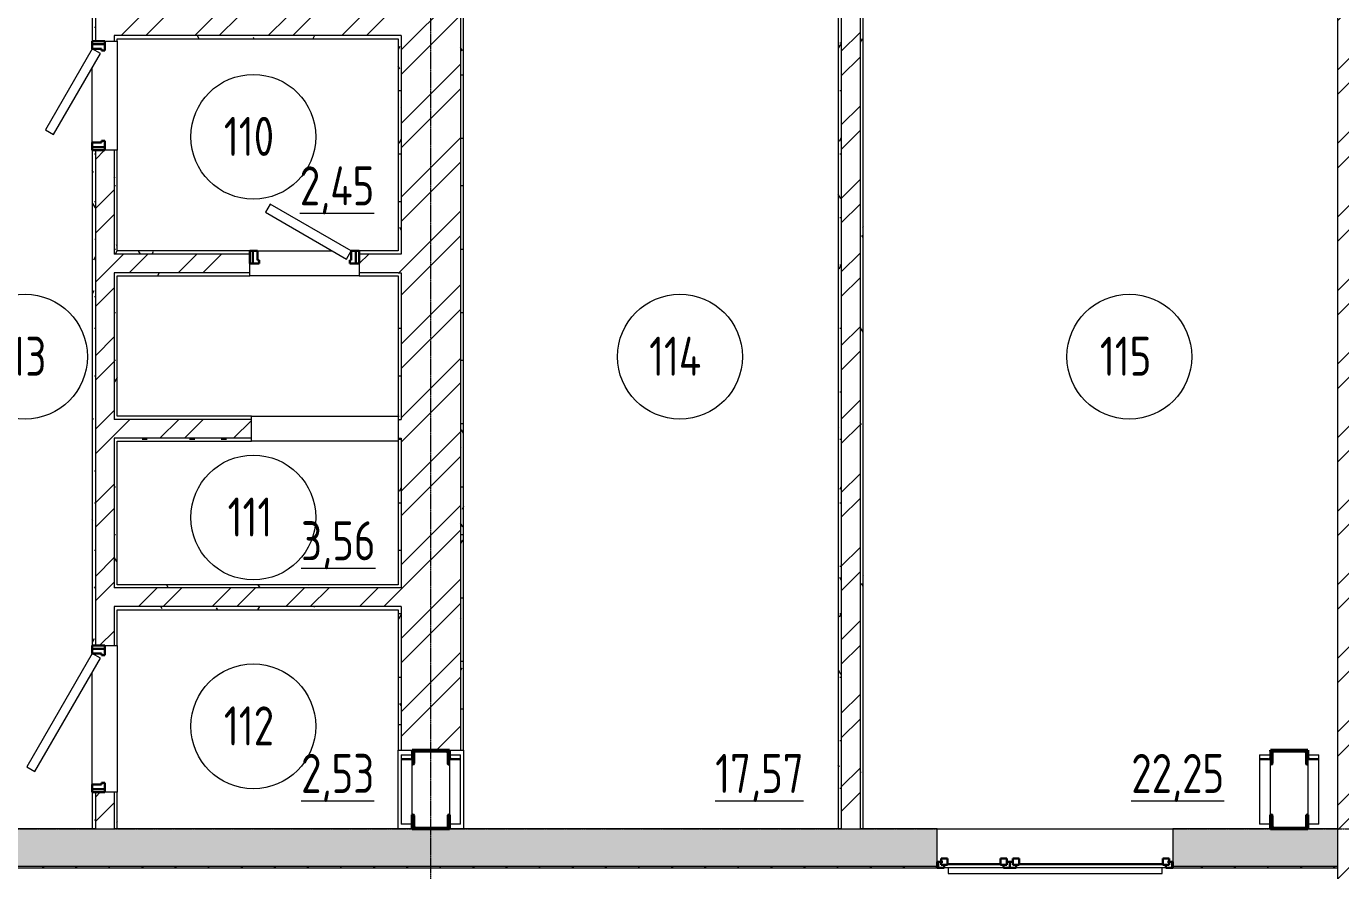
# Model space of a CAD drawing. Header units: millimetres. Extents: x 3292171 to 3365605, y -644412 to -600630.
# Drawn here: x 3348692 to 3357115, y -626941 to -621528 of the extents above; entities that cross this region are included whole.
import ezdxf

# ---------------------------------------------------------------- set-up
doc = ezdxf.new("R2010")
doc.units = ezdxf.units.MM
doc.header["$LTSCALE"] = 0.5
doc.linetypes.add('ADSK_Линия сетки', pattern=[25, 20, -2.5, 0, -2.5])
doc.layers.add('A-DOOR', color=7, linetype='Continuous', lineweight=18, true_color=0x7f7f7f)
for name, color, linetype, lineweight in [('Каркас несущий', 7, 'Continuous', 18), ('Каркас_Импост', 7, 'Continuous', 30), ('Марки помещений', 7, 'Continuous', 20), ('Монтажный зазор', 7, 'Continuous', 30), ('Несущие колонны', 7, 'Continuous', 18), ('Отлив', 7, 'Continuous', 18), ('Панель', 7, 'Continuous', 18)]:
    doc.layers.add(name, color=color, linetype=linetype, lineweight=lineweight)
doc.styles.add('GOST Common_1', font='GOST_Common.ttf', dxfattribs={"width": 0.9, "height": 250})
doc.styles.add('GOST Common_2', font='GOST_Common.ttf', dxfattribs={"width": 0.8, "height": 350})
doc.dimstyles.new('ADSK_Основной_2_5_мм_1', dxfattribs={"dimscale": 304.8, "dimtxt": 251.428749, "dimasz": 0.463911, "dimexe": 0.492126, "dimexo": 0.492126, "dimgap": 0.098425, "dimtad": 1, "dimdec": 3, "dimrnd": 0.001, "dimdsep": 46, "dimtxsty": 'GOST Common_1', "dimblk1": 'OBLIQUE', "dimblk2": 'OBLIQUE', "dimsah": 1, "dimcen": 0.09, "dimdle": 0.492126, "dimazin": 2, "dimtfac": 1, "dimtdec": 4, "dimtix": 1, "dimtmove": 1, "dimatfit": 3, "dimfxl": 1, "dimtvp": 1, "dimtolj": 1, "dimtzin": 0, "dimlwd": 20, "dimlwe": 20, "dimarcsym": 2})
pattern_1 = [(0, (3327284.68, -617673.39), (406.4, 101.6), [33.528, -271.272, 33.528, -271.272, -1625.6]), (0, (3327284.68, -617673.39), (406.4, 101.6), [-609.6, 33.528, -576.072, 33.528, -271.272, -711.2]), (0, (3327284.68, -617673.39), (406.4, 101.6), [-1524, 33.528, -169.672, 33.528, -474.472]), (120, (3327437.08, -617622.59), (-291.18818, 301.15272), [33.528, -271.272, 33.528, -271.272, -1625.6]), (120, (3327437.08, -617622.59), (-291.18818, 301.15272), [-609.6, 33.528, -576.072, 33.528, -271.272, -711.2]), (120, (3327437.08, -617622.59), (-291.18818, 301.15272), [-1524, 33.528, -169.672, 33.528, -474.472]), (240, (3327487.88, -617419.39), (-115.21182, -402.75272), [33.528, -271.272, 33.528, -271.272, -1625.6]), (240, (3327487.88, -617419.39), (-115.21182, -402.75272), [-609.6, 33.528, -576.072, 33.528, -271.272, -711.2]), (240, (3327487.88, -617419.39), (-115.21182, -402.75272), [-1524, 33.528, -169.672, 33.528, -474.472])]
pattern_2 = [(45, (3327284.68, -617673.4), (-235.7317, 235.7317), []), (45, (3327441.83, -617673.4), (-235.7317, 235.7317), [])]

# ---------------------------------------------------------------- blocks, each defined once
blk = doc.blocks.new('ADSK_КолоннаНесущая_Швеллер_ПолкаПараллельная_ГОСТ 8240-97 - 24П-V31-004_АР_РД_План_0_000')
at = {"layer": 'Несущие колонны', "lineweight": 9}
h = blk.add_hatch(dxfattribs=at)
h.set_pattern_fill('FP_39', color=256, style=0, pattern_type=2)
h.set_pattern_definition([(315, (8972.8, 24000), (106.066, 106.066), [])])
h.paths.add_polyline_path([(-27.2, -120), (62.8, -120), (62.8, -116), (61, -111.8), (56.8, -110), (-11.1, -110), (-18.5, -106.9), (-21.6, -99.5), (-21.6, 99.5), (-18.5, 106.9), (-11.1, 110), (56.8, 110), (61, 111.8), (62.8, 116), (62.8, 120), (-27.2, 120)], flags=0)
at = {"layer": 'Несущие колонны', "lineweight": 40}
for p, q in [((62.8, 120), (-27.2, 120)), ((-27.2, 120), (-27.2, -120)), ((-21.6, -99.5), (-21.6, 99.5)), ((-11.1, 110), (56.8, 110)), ((62.8, 116), (62.8, 120)), ((-27.2, -120), (62.8, -120)), ((56.8, -110), (-11.1, -110)), ((62.8, -120), (62.8, -116))]:
    blk.add_line(p, q, dxfattribs=at)
for centre, radius, start, end in [((-11.1, 99.5), 10.5, 90, 180), ((56.8, 116), 6, 270, 360), ((-11.1, -99.5), 10.5, 180, 270), ((56.8, -116), 6, 360, 90)]:
    blk.add_arc(centre, radius, start, end, dxfattribs=at)
blk = doc.blocks.new('ADSK_КолоннаНесущая_Швеллер_ПолкаПараллельная_ГОСТ 8240-97 - 24П-V32-004_АР_РД_План_0_000')
at = {"layer": 'Несущие колонны', "lineweight": 9}
h = blk.add_hatch(dxfattribs=at)
h.set_pattern_fill('FP_40', color=256, style=0, pattern_type=2)
h.set_pattern_definition([(135, (-8522.2, -24000), (-106.066, -106.066), [])])
h.paths.add_polyline_path([(62.8, 116), (62.8, 120), (-27.2, 120), (-27.2, -120), (62.8, -120), (62.8, -116), (61, -111.8), (56.8, -110), (-11.1, -110), (-18.5, -106.9), (-21.6, -99.5), (-20.7, 101.7), (-18.5, 106.9), (-11.1, 110), (56.8, 110), (61, 111.8)], flags=0)
at = {"layer": 'Несущие колонны', "lineweight": 40}
for p, q in [((-27.2, -120), (-27.2, 120)), ((-27.2, 120), (-20.7, 120)), ((-21.6, 99.5), (-21.6, -99.5)), ((56.8, 110), (-11.1, 110)), ((62.8, 120), (62.8, 116)), ((-20.7, -120), (-27.2, -120)), ((-11.1, -110), (56.8, -110)), ((62.8, -116), (62.8, -120))]:
    blk.add_line(p, q, dxfattribs=at)
for centre, radius, start, end in [((-11.1, 99.5), 10.5, 90, 180), ((56.8, 116), 6, 270, 0), ((-11.1, -99.5), 10.5, 180, 270), ((56.8, -116), 6, 0, 90)]:
    blk.add_arc(centre, radius, start, end, dxfattribs=at)
blk = doc.blocks.new('ADSK_ЭлементКолонны_Уголок_ГОСТ 8509-93 - L 70x5-641669-004_АР_РД_План_0_000')
at = {"layer": 'Каркас несущий'}
for p, q in [((-17875, -8525.4), (-17810, -8525.4)), ((-17810, -8554.3), (-17810, -8525.4)), ((-17880, -8994.1), (-17877.7, -8994.1)), ((-17875, -8992), (-17875, -8969.3))]:
    blk.add_line(p, q, dxfattribs=at)
blk.add_ellipse((-17877.7, -8992), major_axis=(2.7, 0), ratio=0.766044, start_param=4.712389, end_param=6.283185, dxfattribs=at)
blk = doc.blocks.new('ADSK_ЭлементКолонны_Уголок_ГОСТ 8509-93 - L 70x5-642841-004_АР_РД_План_0_000')
at = {"layer": 'Каркас несущий'}
for p, q in [((-17877.7, -8501.5), (-17880, -8501.5)), ((-17880, -8501.5), (-17880, -8554.3)), ((-17875, -8544.5), (-17875, -8503.5)), ((-17880, -8554.3), (-17810, -8554.3)), ((-17880, -8554.3), (-17880, -8910)), ((-17812.7, -8550.6), (-17867, -8550.6)), ((-17810, -8554.3), (-17810, -8552.6)), ((-17810, -8969.3), (-17810, -8554.3)), ((-17810, -8969.3), (-17880, -8969.3))]:
    blk.add_line(p, q, dxfattribs=at)
for centre, major_axis, start_param, end_param in [((-17877.7, -8503.5), (2.7, 0), 0, 1.570796), ((-17867, -8544.5), (8, 0), 3.141593, 4.712389), ((-17812.7, -8552.6), (2.7, 0), 0, 1.570796)]:
    blk.add_ellipse(centre, major_axis=major_axis, ratio=0.75471, start_param=start_param, end_param=end_param, dxfattribs=at)
blk = doc.blocks.new('ADSK_ЭлементКолонны_Уголок_ГОСТ 8509-93 - L 70x5-642911-004_АР_РД_План_0_000')
at = {"layer": 'Каркас несущий'}
for p, q in [((-18190, -8525.4), (-18125, -8525.4)), ((-18190, -8525.4), (-18190, -8554.3)), ((-18125, -8969.3), (-18125, -8992)), ((-18122.3, -8994.1), (-18120, -8994.1))]:
    blk.add_line(p, q, dxfattribs=at)
blk.add_ellipse((-18122.3, -8992), major_axis=(2.7, 0), ratio=0.766044, start_param=3.141593, end_param=4.712389, dxfattribs=at)
blk = doc.blocks.new('ADSK_ЭлементКолонны_Уголок_ГОСТ 8509-93 - L 70x5-642913-004_АР_РД_План_0_000')
at = {"layer": 'Каркас несущий'}
for p, q in [((-18125, -8503.5), (-18125, -8544.5)), ((-18120, -8501.5), (-18122.3, -8501.5)), ((-18120, -8554.3), (-18120, -8501.5)), ((-18190, -8552.6), (-18190, -8554.3)), ((-18190, -8554.3), (-18120, -8554.3)), ((-18190, -8554.3), (-18190, -8969.3)), ((-18133, -8550.6), (-18187.3, -8550.6)), ((-18120, -8910), (-18120, -8554.3)), ((-18120, -8969.3), (-18190, -8969.3))]:
    blk.add_line(p, q, dxfattribs=at)
for centre, major_axis, start_param, end_param in [((-18122.3, -8503.5), (2.7, 0), 1.570796, 3.141593), ((-18187.3, -8552.6), (2.7, 0), 1.570796, 3.141593), ((-18133, -8544.5), (8, 0), 4.712389, 6.283185)]:
    blk.add_ellipse(centre, major_axis=major_axis, ratio=0.75471, start_param=start_param, end_param=end_param, dxfattribs=at)
blk = doc.blocks.new('ADSK_КолоннаНесущая_Швеллер_ПолкаПараллельная_ГОСТ 8240-97 - 24П-V35-004_АР_РД_План_0_000')
at = {"layer": 'Несущие колонны', "lineweight": 9}
h = blk.add_hatch(dxfattribs=at)
h.set_pattern_fill('FP_43', color=256, style=0, pattern_type=2)
h.set_pattern_definition([(315, (8972.8, 29500), (106.066, 106.066), [])])
h.paths.add_polyline_path([(-27.2, -116.2), (-27.2, -120), (62.8, -120), (62.8, -116), (61, -111.8), (56.8, -110), (-11.1, -110), (-18.5, -106.9), (-21.6, -99.5), (-21.6, 99.5), (-18.5, 106.9), (-11.1, 110), (56.8, 110), (61, 111.8), (62.8, 116), (62.8, 120), (-27.2, 120)], flags=0)
at = {"layer": 'Несущие колонны', "lineweight": 40}
for p, q in [((62.8, 120), (-27.2, 120)), ((-27.2, 120), (-27.2, -120)), ((-21.6, -99.5), (-21.6, 99.5)), ((-11.1, 110), (56.8, 110)), ((62.8, 116), (62.8, 120)), ((-27.2, -120), (62.8, -120)), ((56.8, -110), (-11.1, -110)), ((62.8, -120), (62.8, -116))]:
    blk.add_line(p, q, dxfattribs=at)
for centre, radius, start, end in [((-11.1, 99.5), 10.5, 90, 180), ((56.8, 116), 6, 270, 360), ((-11.1, -99.5), 10.5, 180, 270), ((56.8, -116), 6, 360, 90)]:
    blk.add_arc(centre, radius, start, end, dxfattribs=at)
blk = doc.blocks.new('ADSK_КолоннаНесущая_Швеллер_ПолкаПараллельная_ГОСТ 8240-97 - 24П-V36-004_АР_РД_План_0_000')
at = {"layer": 'Несущие колонны', "lineweight": 9}
h = blk.add_hatch(dxfattribs=at)
h.set_pattern_fill('FP_44', color=256, style=0, pattern_type=2)
h.set_pattern_definition([(135, (-8522.2, -29500), (-106.066, -106.066), [])])
h.paths.add_polyline_path([(62.8, 120), (-27.2, 120), (-27.2, -120), (62.8, -120), (62.8, -116), (61, -111.8), (56.8, -110), (-11.1, -110), (-18.5, -106.9), (-21.6, -99.5), (-21.6, 99.5), (-18.5, 106.9), (-11.1, 110), (56.8, 110), (61, 111.8), (62.8, 116.2)], flags=0)
at = {"layer": 'Несущие колонны', "lineweight": 40}
for p, q in [((-27.2, -120), (-27.2, 120)), ((-27.2, 120), (-20.7, 120)), ((-21.6, 99.5), (-21.6, -99.5)), ((56.8, 110), (-11.1, 110)), ((62.8, 120), (62.8, 116)), ((-20.7, -120), (-27.2, -120)), ((-11.1, -110), (56.8, -110)), ((62.8, -116), (62.8, -120))]:
    blk.add_line(p, q, dxfattribs=at)
for centre, radius, start, end in [((-11.1, 99.5), 10.5, 90, 180), ((56.8, 116), 6, 270, 0), ((-11.1, -99.5), 10.5, 180, 270), ((56.8, -116), 6, 0, 90)]:
    blk.add_arc(centre, radius, start, end, dxfattribs=at)
blk = doc.blocks.new('AC_Дверь_Однопольная_ПВХ - 700x2125_h_ В Л-968490-004_АР_РД_План_0_000')
at = {"layer": 'Каркас_Импост'}
for p, q in [((-300, 80), (-330, 80)), ((-330, 80), (-330, 0)), ((-330, 0), (-290, 0)), ((-300, 20), (-300, 80)), ((-290, 20), (-300, 20)), ((-290, 0), (-290, 20)), ((300, 20), (290, 20)), ((290, 20), (290, 0)), ((290, 0), (330, 0)), ((330, 80), (300, 80)), ((300, 80), (300, 20)), ((330, 0), (330, 80))]:
    blk.add_line(p, q, dxfattribs=at)
at = {"layer": 'Монтажный зазор'}
for p, q in [((-330, 80), (-350, 80)), ((-350, 80), (-350, 0)), ((-350, 0), (-330, 0)), ((-330, 0), (-330, 80)), ((350, 80), (330, 80)), ((330, 80), (330, 0)), ((330, 0), (350, 0)), ((350, 0), (350, 80))]:
    blk.add_line(p, q, dxfattribs=at)
at = {"layer": 'Панель'}
for p, q in [((-219.6, 380), (-249.6, 328)), ((300, 80), (-219.6, 380)), ((-249.6, 328), (270, 28)), ((270, 28), (300, 80))]:
    blk.add_line(p, q, dxfattribs=at)
blk = doc.blocks.new('AC_Дверь_Однопольная_ПВХ - 940x2070_h_ В Л-969343-004_АР_РД_План_0_000')
at = {"layer": 'Каркас_Импост'}
for p, q in [((-420, 80), (-450, 80)), ((-450, 80), (-450, 0)), ((-450, 0), (-410, 0)), ((-420, 20), (-420, 80)), ((-410, 20), (-420, 20)), ((-410, 0), (-410, 20)), ((420, 20), (410, 20)), ((410, 20), (410, 0)), ((410, 0), (450, 0)), ((450, 80), (420, 80)), ((420, 80), (420, 20)), ((450, 0), (450, 80))]:
    blk.add_line(p, q, dxfattribs=at)
at = {"layer": 'Монтажный зазор'}
for p, q in [((-450, 80), (-470, 80)), ((-470, 80), (-470, 0)), ((-470, 0), (-450, 0)), ((-450, 0), (-450, 80)), ((470, 80), (450, 80)), ((450, 80), (450, 0)), ((450, 0), (470, 0)), ((470, 0), (470, 80))]:
    blk.add_line(p, q, dxfattribs=at)
at = {"layer": 'Панель'}
for p, q in [((-307.5, 500), (-337.5, 448)), ((-337.5, 448), (390, 28)), ((420, 80), (-307.5, 500)), ((390, 28), (420, 80))]:
    blk.add_line(p, q, dxfattribs=at)
blk = doc.blocks.new('AC_Дверь_Однопольная_ПВХ - 700x2095_h_ В Л-969360-004_АР_РД_План_0_000')
at = {"layer": 'Каркас_Импост'}
for p, q in [((-300, 80), (-330, 80)), ((-330, 80), (-330, 0)), ((-330, 0), (-290, 0)), ((-300, 20), (-300, 80)), ((-290, 20), (-300, 20)), ((-290, 0), (-290, 20)), ((300, 20), (290, 20)), ((290, 20), (290, 0)), ((290, 0), (330, 0)), ((330, 80), (300, 80)), ((300, 80), (300, 20)), ((330, 0), (330, 80))]:
    blk.add_line(p, q, dxfattribs=at)
at = {"layer": 'Монтажный зазор'}
for p, q in [((-330, 80), (-350, 80)), ((-350, 80), (-350, 0)), ((-350, 0), (-330, 0)), ((-330, 0), (-330, 80)), ((350, 80), (330, 80)), ((330, 80), (330, 0)), ((330, 0), (350, 0)), ((350, 0), (350, 80))]:
    blk.add_line(p, q, dxfattribs=at)
at = {"layer": 'Панель'}
for p, q in [((-219.6, 380), (-249.6, 328)), ((300, 80), (-219.6, 380)), ((-249.6, 328), (270, 28)), ((270, 28), (300, 80))]:
    blk.add_line(p, q, dxfattribs=at)
blk = doc.blocks.new('AC_Окно_2Створки - 1500x1040_h_-979545-004_АР_РД_План_0_000')
at = {"layer": 'Каркас_Импост'}
for p, q in [((-793.1, 575), (-793.1, 535)), ((-793.1, 575), (-773.1, 575)), ((-793.1, 535), (-758.1, 535)), ((-788.1, 575), (-748.1, 575)), ((-788.1, 535), (-788.1, 575)), ((-768.1, 535), (-788.1, 535)), ((-768.1, 515), (-768.1, 555)), ((-768.1, 555), (-728.1, 555)), ((-728.1, 515), (-768.1, 515)), ((-748.1, 575), (-748.1, 555)), ((-728.1, 555), (-728.1, 515)), ((-728.1, 550), (191.9, 550)), ((191.9, 555), (191.9, 515)), ((231.9, 555), (191.9, 555)), ((191.9, 515), (231.9, 515)), ((211.9, 575), (211.9, 555)), ((251.9, 575), (211.9, 575)), ((231.9, 515), (231.9, 555)), ((251.9, 535), (231.9, 535)), ((251.9, 575), (291.9, 575)), ((251.9, 535), (251.9, 575)), ((251.9, 535), (251.9, 575)), ((271.9, 535), (251.9, 535)), ((271.9, 515), (271.9, 555)), ((271.9, 555), (311.9, 555)), ((311.9, 515), (271.9, 515)), ((291.9, 575), (291.9, 555)), ((311.9, 555), (311.9, 515)), ((311.9, 550), (651.9, 550)), ((651.9, 555), (651.9, 515)), ((691.9, 555), (651.9, 555)), ((651.9, 515), (691.9, 515)), ((671.9, 575), (671.9, 555)), ((711.9, 575), (671.9, 575)), ((716.9, 535), (681.9, 535)), ((691.9, 515), (691.9, 555)), ((711.9, 535), (691.9, 535)), ((716.9, 575), (696.9, 575)), ((711.9, 535), (711.9, 575)), ((716.9, 575), (716.9, 535))]:
    blk.add_line(p, q, dxfattribs=at)
at = {"layer": 'Отлив'}
for p, q in [((646.9, 610), (-723.1, 610)), ((-723.1, 610), (-723.1, 575)), ((646.9, 575), (646.9, 610)), ((-723.1, 575), (646.9, 575))]:
    blk.add_line(p, q, dxfattribs=at)
blk = doc.blocks.new('_Oblique')
at = {"color": 0, "linetype": 'ByBlock', "lineweight": -2}
blk.add_line((-0.5, -0.5), (0.5, 0.5), dxfattribs=at)
blk = doc.blocks.new('*D2466')
at = {"layer": 'A-DOOR', "color": 0, "lineweight": 20, "transparency": 16777216}
for p, q in [((3347589.7, -627066.4), (3347589.7, -628330)), ((3354529.7, -627108.4), (3354529.7, -628330)), ((3347439.7, -628180), (3354679.7, -628180))]:
    blk.add_line(p, q, dxfattribs=at)
at = {"layer": 'Defpoints', "color": 0, "lineweight": 15, "transparency": 16777216}
for p in [(3347589.7, -626916.4), (3354529.7, -626958.4), (3354529.7, -628180)]:
    blk.add_point(p, dxfattribs=at)
at = {"layer": 'A-DOOR', "color": 0, "lineweight": 20, "transparency": 16777216, "xscale": 141.4, "yscale": 141.4, "zscale": 141.4, "rotation": 180}
blk.add_blockref('_Oblique', (3347589.7, -628180), dxfattribs=at)
at = {"layer": 'A-DOOR', "color": 0, "lineweight": 20, "transparency": 16777216, "xscale": 141.4, "yscale": 141.4, "zscale": 141.4}
blk.add_blockref('_Oblique', (3354529.7, -628180), dxfattribs=at)
at = {"layer": 'A-DOOR', "color": 0, "lineweight": 20, "transparency": 16777216, "insert": (3350314.7, -627626.7), "char_height": 250, "width": 782.412, "attachment_point": 1, "line_spacing_factor": 1.022761, "style": 'GOST Common_1'}
blk.add_mtext('\\A1;6940', dxfattribs=at)
blk = doc.blocks.new('ADSK_Марка_Помещение_ОдноЗначение - Номер_R4_-247393-004_АР_РД_План_0_000')
at = {"layer": 'Марки помещений'}
blk.add_circle((0, 0), 4, dxfattribs=at)

msp = doc.modelspace()

# ---------------------------------------------------------------- hatches: boundary and pattern name
at = {"layer": 'A-DOOR', "lineweight": 9, "true_color": 0x636466}
h = msp.add_hatch(dxfattribs=at)
h.set_pattern_fill('FP_54', color=251, style=0, pattern_type=2)
h.set_pattern_definition(pattern_2)
h.paths.add_polyline_path([(3357094.6806, -626673.3913), (3357474.6806, -626673.3913), (3357474.6806, -618948.3913), (3357094.6806, -618948.3913), (3357094.6806, -626384.8135)], flags=0)
h.paths.add_polyline_path([(3357474.6806, -617913.3913), (3357474.6806, -608543.3913), (3357094.6806, -608543.3913), (3357094.6806, -617913.3913), (3357174.6806, -617913.3913)], flags=0)
h = msp.add_hatch(dxfattribs=at)
h.set_pattern_fill('FP_53', color=251, style=0, pattern_type=2)
h.set_pattern_definition(pattern_1)
h.paths.add_polyline_path([(3349134.6806, -626673.3913), (3349134.6806, -626438.3913), (3349114.6806, -626438.3913), (3349114.6806, -626673.3913)], flags=0)
h.paths.add_polyline_path([(3349134.6806, -625498.3913), (3349134.6806, -622323.3913), (3349114.6806, -622323.3913), (3349114.6806, -625498.3913)], flags=0)
h.paths.add_polyline_path([(3349134.6806, -621623.3913), (3349134.6806, -619193.3913), (3349114.6806, -619193.3913), (3349114.6806, -621623.3913)], flags=0)
h = msp.add_hatch(dxfattribs=at)
h.set_pattern_fill('FP_54', color=251, style=0, pattern_type=2)
h.set_pattern_definition(pattern_2)
h.paths.add_polyline_path([(3349194.6806, -626673.3913), (3349254.6806, -626673.3913), (3349254.6806, -626438.3913), (3349134.6806, -626438.3913), (3349134.6806, -626673.3913)], flags=0)
h.paths.add_polyline_path([(3349134.6806, -625498.3913), (3349254.6806, -625498.3913), (3349254.6806, -622323.3913), (3349134.6806, -622323.3913), (3349134.6806, -625120.0829)], flags=0)
h.paths.add_polyline_path([(3349194.6806, -621623.3913), (3349254.6806, -621623.3913), (3349254.6806, -619213.3913), (3349134.6806, -619213.3913), (3349134.6806, -621623.3913)], flags=0)
h = msp.add_hatch(dxfattribs=at)
h.set_pattern_fill('FP_53', color=251, style=0, pattern_type=2)
h.set_pattern_definition(pattern_1)
h.paths.add_polyline_path([(3349274.6806, -626673.3913), (3349274.6806, -626438.3913), (3349254.6806, -626438.3913), (3349254.6806, -626673.3913)], flags=0)
h.paths.add_polyline_path([(3349274.6806, -625498.3913), (3349274.6806, -625248.3913), (3349254.6806, -625248.3913), (3349254.6806, -625498.3913)], flags=0)
h.paths.add_polyline_path([(3349254.6806, -625128.3913), (3349274.6806, -625128.3913), (3349274.6806, -624168.3913), (3349254.6806, -624168.3913), (3349254.6806, -625120.0829)], flags=0)
h.paths.add_polyline_path([(3349274.6806, -624048.3913), (3349274.6806, -623108.3913), (3349254.6806, -623108.3913), (3349254.6806, -624048.3913)], flags=0)
h.paths.add_polyline_path([(3349274.6806, -622988.3913), (3349274.6806, -622323.3913), (3349254.6806, -622323.3913), (3349254.6806, -622988.3913)], flags=0)
h.paths.add_polyline_path([(3349274.6806, -621623.3913), (3349274.6806, -621588.3913), (3349254.6806, -621588.3913), (3349254.6806, -621623.3913)], flags=0)
h.paths.add_polyline_path([(3349254.6806, -621468.3913), (3349274.6806, -621468.3913), (3349274.6806, -619333.3913), (3349254.6806, -619333.3913), (3349254.6806, -621325.8911)], flags=0)
h = msp.add_hatch(dxfattribs=at)
h.set_pattern_fill('FP_53', color=251, style=0, pattern_type=2)
h.set_pattern_definition(pattern_1)
h.paths.add_polyline_path([(3351094.6806, -626168.3913), (3351094.6806, -625248.3913), (3351074.6806, -625248.3913), (3351074.6806, -626168.3913)], flags=0)
h.paths.add_polyline_path([(3351094.6806, -625128.3913), (3351094.6806, -624168.3913), (3351074.6806, -624168.3913), (3351074.6806, -625128.3913)], flags=0)
h.paths.add_polyline_path([(3351074.6806, -624048.3913), (3351094.6806, -624048.3913), (3351094.6806, -623108.3913), (3351074.6806, -623108.3913), (3351074.6806, -623855.3523)], flags=0)
h.paths.add_polyline_path([(3351094.6806, -622988.3913), (3351094.6806, -621588.3913), (3351074.6806, -621588.3913), (3351074.6806, -622988.3913)], flags=0)
h.paths.add_polyline_path([(3351094.6806, -621468.3913), (3351094.6806, -619353.3913), (3351074.6806, -619353.3913), (3351074.6806, -621468.3913)], flags=0)
h = msp.add_hatch(dxfattribs=at)
h.set_pattern_fill('FP_54', color=251, style=0, pattern_type=2)
h.set_pattern_definition(pattern_2)
h.paths.add_polyline_path([(3351474.6806, -626168.3913), (3351474.6806, -619333.3913), (3351094.6806, -619333.3913), (3351094.6806, -626168.3913), (3351419.6267, -626168.3913)], flags=0)
h = msp.add_hatch(dxfattribs=at)
h.set_pattern_fill('FP_53', color=251, style=0, pattern_type=2)
h.set_pattern_definition(pattern_1)
h.paths.add_polyline_path([(3351494.6806, -626168.3913), (3351494.6806, -619353.3913), (3351474.6806, -619353.3913), (3351474.6806, -626168.3913)], flags=0)
h = msp.add_hatch(dxfattribs=at)
h.set_pattern_fill('FP_53', color=251, style=0, pattern_type=2)
h.set_pattern_definition(pattern_1)
h.paths.add_polyline_path([(3353914.6806, -626673.3913), (3353914.6806, -619353.3913), (3353894.6806, -619353.3913), (3353894.6806, -626673.3913)], flags=0)
h = msp.add_hatch(dxfattribs=at)
h.set_pattern_fill('FP_54', color=251, style=0, pattern_type=2)
h.set_pattern_definition(pattern_2)
h.paths.add_polyline_path([(3354034.6806, -626673.3913), (3354034.6806, -619333.3913), (3353914.6806, -619333.3913), (3353914.6806, -626673.3913)], flags=0)
h = msp.add_hatch(dxfattribs=at)
h.set_pattern_fill('FP_53', color=251, style=0, pattern_type=2)
h.set_pattern_definition(pattern_1)
h.paths.add_polyline_path([(3354054.6806, -626673.3913), (3354054.6806, -619353.3913), (3354034.6806, -619353.3913), (3354034.6806, -626673.3913)], flags=0)
h = msp.add_hatch(dxfattribs=at)
h.set_pattern_fill('FP_54', color=251, style=0, pattern_type=2)
h.set_pattern_definition(pattern_2)
h.paths.add_polyline_path([(3351074.6806, -621588.3913), (3351094.6806, -621588.3913), (3351094.6806, -621468.3913), (3349254.6806, -621468.3913), (3349254.6806, -621588.3913), (3350323.374, -621588.3913)], flags=0)
h = msp.add_hatch(dxfattribs=at)
h.set_pattern_fill('FP_53', color=251, style=0, pattern_type=2)
h.set_pattern_definition(pattern_1)
h.paths.add_polyline_path([(3351074.6806, -621608.3913), (3351074.6806, -621588.3913), (3349274.6806, -621588.3913), (3349274.6806, -621608.3913), (3350323.374, -621608.3913)], flags=0)
h = msp.add_hatch(dxfattribs=at)
h.set_pattern_fill('FP_54', color=251, style=0, pattern_type=2)
h.set_pattern_definition(pattern_2)
h.paths.add_polyline_path([(3349274.6806, -623108.3913), (3350124.6806, -623108.3913), (3350124.6806, -622988.3913), (3349254.6806, -622988.3913), (3349254.6806, -623108.3913)], flags=0)
h.paths.add_polyline_path([(3351074.6806, -623108.3913), (3351094.6806, -623108.3913), (3351094.6806, -622988.3913), (3350824.6806, -622988.3913), (3350824.6806, -623108.3913)], flags=0)
h = msp.add_hatch(dxfattribs=at)
h.set_pattern_fill('FP_53', color=251, style=0, pattern_type=2)
h.set_pattern_definition(pattern_1)
h.paths.add_polyline_path([(3350124.6806, -622988.3913), (3350124.6806, -622968.3913), (3349274.6806, -622968.3913), (3349274.6806, -622988.3913)], flags=0)
h.paths.add_polyline_path([(3351074.6806, -622988.3913), (3351074.6806, -622968.3913), (3350824.6806, -622968.3913), (3350824.6806, -622988.3913)], flags=0)
h = msp.add_hatch(dxfattribs=at)
h.set_pattern_fill('FP_53', color=251, style=0, pattern_type=2)
h.set_pattern_definition(pattern_1)
h.paths.add_polyline_path([(3351074.6806, -623128.3913), (3351074.6806, -623108.3913), (3350824.6806, -623108.3913), (3350824.6806, -623128.3913)], flags=0)
h.paths.add_polyline_path([(3349274.6806, -623128.3913), (3350124.6806, -623128.3913), (3350124.6806, -623108.3913), (3349274.6806, -623108.3913)], flags=0)
h = msp.add_hatch(dxfattribs=at)
h.set_pattern_fill('FP_54', color=251, style=0, pattern_type=2)
h.set_pattern_definition(pattern_2)
h.paths.add_polyline_path([(3349254.6806, -624168.3913), (3350134.6806, -624168.3913), (3350134.6806, -624048.3913), (3349254.6806, -624048.3913)], flags=0)
h.paths.add_polyline_path([(3351094.6806, -624168.3913), (3351094.6806, -624048.3913), (3351074.6806, -624048.3913), (3351074.6806, -624168.3913)], flags=0)
h = msp.add_hatch(dxfattribs=at)
h.set_pattern_fill('FP_53', color=251, style=0, pattern_type=2)
h.set_pattern_definition(pattern_1)
h.paths.add_polyline_path([(3349274.6806, -624188.3913), (3350134.6806, -624188.3913), (3350134.6806, -624168.3913), (3349274.6806, -624168.3913)], flags=0)
h = msp.add_hatch(dxfattribs=at)
h.set_pattern_fill('FP_53', color=251, style=0, pattern_type=2)
h.set_pattern_definition(pattern_1)
h.paths.add_polyline_path([(3349274.6806, -625128.3913), (3351074.6806, -625128.3913), (3351074.6806, -625108.3913), (3349274.6806, -625108.3913), (3349274.6806, -625120.0829)], flags=0)
h = msp.add_hatch(dxfattribs=at)
h.set_pattern_fill('FP_54', color=251, style=0, pattern_type=2)
h.set_pattern_definition(pattern_2)
h.paths.add_polyline_path([(3349254.6806, -625248.3913), (3351094.6806, -625248.3913), (3351094.6806, -625128.3913), (3349254.6806, -625128.3913)], flags=0)
h = msp.add_hatch(dxfattribs=at)
h.set_pattern_fill('FP_53', color=251, style=0, pattern_type=2)
h.set_pattern_definition(pattern_1)
h.paths.add_polyline_path([(3350323.374, -625268.3913), (3351074.6806, -625268.3913), (3351074.6806, -625248.3913), (3349274.6806, -625248.3913), (3349274.6806, -625268.3913)], flags=0)
h = msp.add_hatch(dxfattribs=at)
h.set_pattern_fill('FP_51', color=251, style=0, pattern_type=2)
h.set_pattern_definition([(45, (3327284.68, -617673.39), (84.19025, 308.69666), [396.875, -79.375, 3.353, -76.022])])
h.paths.add_polyline_path([(3345938.3635, -626913.3913), (3346054.6806, -626913.3913), (3346054.6806, -626673.3913), (3337204.6806, -626673.3913), (3337204.6806, -626913.3913), (3343745.8582, -626913.3913)], flags=0)
h.paths.add_polyline_path([(3356515.6123, -626913.3913), (3357094.6806, -626913.3913), (3357094.6806, -626673.3913), (3356039.6806, -626673.3913), (3356039.6806, -626913.3913)], flags=0)
h.paths.add_polyline_path([(3354529.6806, -626913.3913), (3354529.6806, -626673.3913), (3347589.6806, -626673.3913), (3347589.6806, -626913.3913), (3352515.8793, -626913.3913)], flags=0)
h.paths.add_polyline_path([(3334975.8371, -626913.3913), (3335464.6806, -626913.3913), (3335464.6806, -626673.3913), (3297534.6806, -626673.3913), (3297534.6806, -626913.3913), (3333879.5844, -626913.3913)], flags=0)
h = msp.add_hatch(dxfattribs=at)
h.set_pattern_fill('FP_54', color=251, style=0, pattern_type=2)
h.set_pattern_definition(pattern_2)
h.paths.add_polyline_path([(3363089.6806, -627053.3913), (3363089.6806, -626673.3913), (3361419.6806, -626673.3913), (3361419.6806, -627053.3913)], flags=0)
h.paths.add_polyline_path([(3357094.6806, -627053.3913), (3359519.6806, -627053.3913), (3359519.6806, -626673.3913), (3357094.6806, -626673.3913)], flags=0)
h = msp.add_hatch(dxfattribs=at)
h.set_pattern_fill('FP_52', color=251, style=0, pattern_type=2)
h.set_pattern_definition([(45, (3327284.68, -617673.39), (-106.066, 106.066), [])])
h.paths.add_polyline_path([(3350323.374, -626923.3913), (3354529.6806, -626923.3913), (3354529.6806, -626913.3913), (3347589.6806, -626913.3913), (3347589.6806, -626923.3913), (3348130.8688, -626923.3913)], flags=0)
h.paths.add_polyline_path([(3346054.6806, -626923.3913), (3346054.6806, -626913.3913), (3337204.6806, -626913.3913), (3337204.6806, -626923.3913), (3345938.3635, -626923.3913)], flags=0)
h.paths.add_polyline_path([(3356900.8899, -626923.3913), (3357094.6806, -626923.3913), (3357094.6806, -626913.3913), (3356039.6806, -626913.3913), (3356039.6806, -626923.3913)], flags=0)
h.paths.add_polyline_path([(3335464.6806, -626923.3913), (3335464.6806, -626913.3913), (3297294.6806, -626913.3913), (3297294.6806, -626923.3913), (3334975.8371, -626923.3913)], flags=0)

# ---------------------------------------------------------------- linework, layer by layer
at = {"layer": 'A-DOOR', "color": 251, "linetype": 'ADSK_Линия сетки', "true_color": 0x636466}
for p, q in [((3351284.6806, -629891.298), (3351284.6806, -601555.4033)), ((3351284.6806, -629891.298), (3351284.6806, -601555.4033)), ((3292970.5006, -626673.3913), (3363853.491, -626673.3913))]:
    msp.add_line(p, q, dxfattribs=at)
at = {"layer": 'A-DOOR', "color": 251, "lineweight": 18, "true_color": 0x636466}
for p, q in [((3349114.6806, -619193.3913), (3349114.6806, -621623.3913)), ((3351494.6806, -626168.3913), (3351494.6806, -619353.3913)), ((3353894.6806, -619353.3913), (3353894.6806, -626673.3913)), ((3354054.6806, -626673.3913), (3354054.6806, -619353.3913)), ((3349254.6806, -621623.3913), (3349274.6806, -621623.3913)), ((3349274.6806, -621623.3913), (3349274.6806, -621608.3913)), ((3349274.6806, -621608.3913), (3351074.6806, -621608.3913)), ((3351074.6806, -621608.3913), (3351074.6806, -622968.3913)), ((3349114.6806, -622323.3913), (3349114.6806, -625498.3913)), ((3349274.6806, -622323.3913), (3349254.6806, -622323.3913)), ((3349274.6806, -622968.3913), (3349274.6806, -622323.3913)), ((3350124.6806, -622968.3913), (3349274.6806, -622968.3913)), ((3351074.6806, -622968.3913), (3350824.6806, -622968.3913)), ((3349274.6806, -624028.3913), (3349274.6806, -623128.3913)), ((3349274.6806, -623128.3913), (3350124.6806, -623128.3913)), ((3350124.6806, -623128.3913), (3350124.6806, -623108.3913)), ((3350824.6806, -623108.3913), (3350824.6806, -623128.3913)), ((3350824.6806, -623128.3913), (3351074.6806, -623128.3913)), ((3351074.6806, -623128.3913), (3351074.6806, -625108.3913)), ((3350134.6806, -624028.3913), (3349274.6806, -624028.3913)), ((3350134.6806, -624048.3913), (3350134.6806, -624028.3913)), ((3349274.6806, -625108.3913), (3349274.6806, -624188.3913)), ((3349274.6806, -624188.3913), (3350134.6806, -624188.3913)), ((3350134.6806, -624188.3913), (3350134.6806, -624168.3913)), ((3351074.6806, -625108.3913), (3349274.6806, -625108.3913)), ((3349274.6806, -625498.3913), (3349274.6806, -625268.3913)), ((3349274.6806, -625268.3913), (3351074.6806, -625268.3913)), ((3351074.6806, -625268.3913), (3351074.6806, -626168.3913)), ((3349254.6806, -625498.3913), (3349274.6806, -625498.3913)), ((3351074.6806, -626168.3913), (3351094.6806, -626168.3913)), ((3351474.6806, -626168.3913), (3351494.6806, -626168.3913)), ((3349114.6806, -626438.3913), (3349114.6806, -626673.3913)), ((3349274.6806, -626438.3913), (3349254.6806, -626438.3913)), ((3349274.6806, -626673.3913), (3349274.6806, -626438.3913)), ((3347589.6806, -626923.3913), (3354529.6806, -626923.3913)), ((3354529.6806, -626923.3913), (3354529.6806, -626913.3913)), ((3356039.6806, -626913.3913), (3356039.6806, -626923.3913)), ((3356039.6806, -626923.3913), (3357094.6806, -626923.3913))]:
    msp.add_line(p, q, dxfattribs=at)
at = {"layer": 'A-DOOR', "color": 251, "true_color": 0x636466}
for p, q in [((3349134.6806, -619213.3913), (3349134.6806, -621623.3913)), ((3351474.6806, -619333.3913), (3351474.6806, -626168.3913)), ((3353914.6806, -619333.3913), (3353914.6806, -626673.3913)), ((3354034.6806, -619333.3913), (3354034.6806, -626673.3913)), ((3357094.6806, -619333.3913), (3357094.6806, -627053.3913)), ((3349194.6806, -621623.3913), (3349254.6806, -621623.3913)), ((3349254.6806, -621588.3913), (3349254.6806, -621623.3913)), ((3351094.6806, -621588.3913), (3349254.6806, -621588.3913)), ((3349274.6806, -621623.3913), (3349274.6806, -622323.3913)), ((3351094.6806, -621588.3913), (3351094.6806, -622988.3913)), ((3349114.6806, -622273.3913), (3349114.6806, -621793.3913)), ((3349134.6806, -622323.3913), (3349134.6806, -625498.3913)), ((3349254.6806, -622323.3913), (3349194.6806, -622323.3913)), ((3349254.6806, -622323.3913), (3349254.6806, -622988.3913)), ((3350124.6806, -622988.3913), (3349254.6806, -622988.3913)), ((3350174.6806, -622968.3913), (3350654.6806, -622968.3913)), ((3351094.6806, -622988.3913), (3350824.6806, -622988.3913)), ((3350124.6806, -623108.3913), (3350124.6806, -623048.3913)), ((3350824.6806, -623048.3913), (3350824.6806, -623108.3913)), ((3349254.6806, -623108.3913), (3349254.6806, -624048.3913)), ((3350124.6806, -623108.3913), (3349254.6806, -623108.3913)), ((3350824.6806, -623128.3913), (3350124.6806, -623128.3913)), ((3351074.6806, -623108.3913), (3350824.6806, -623108.3913)), ((3351074.6806, -623108.3913), (3351094.6806, -623108.3913)), ((3351094.6806, -623108.3913), (3351094.6806, -624048.3913)), ((3350134.6806, -624048.3913), (3349254.6806, -624048.3913)), ((3350134.6806, -624028.3913), (3351074.6806, -624028.3913)), ((3350134.6806, -624168.3913), (3350134.6806, -624048.3913)), ((3351074.6806, -624048.3913), (3351094.6806, -624048.3913)), ((3349254.6806, -624168.3913), (3349254.6806, -625128.3913)), ((3350134.6806, -624168.3913), (3349254.6806, -624168.3913)), ((3351074.6806, -624188.3913), (3350134.6806, -624188.3913)), ((3351074.6806, -624168.3913), (3351094.6806, -624168.3913)), ((3351094.6806, -624168.3913), (3351094.6806, -625128.3913)), ((3351094.6806, -625128.3913), (3349254.6806, -625128.3913)), ((3349254.6806, -625248.3913), (3349254.6806, -625498.3913)), ((3351094.6806, -625248.3913), (3349254.6806, -625248.3913)), ((3351094.6806, -625248.3913), (3351094.6806, -626168.3913)), ((3349194.6806, -625498.3913), (3349254.6806, -625498.3913)), ((3349274.6806, -625498.3913), (3349274.6806, -626438.3913)), ((3349114.6806, -626388.3913), (3349114.6806, -625668.3913)), ((3351074.6806, -626673.3913), (3351074.6806, -626168.3913)), ((3351094.6806, -626168.3913), (3351164.6806, -626168.3913)), ((3351404.6806, -626168.3913), (3351474.6806, -626168.3913)), ((3351494.6806, -626168.3913), (3351494.6806, -626673.3913)), ((3349134.6806, -626438.3913), (3349134.6806, -626673.3913)), ((3349254.6806, -626438.3913), (3349194.6806, -626438.3913)), ((3349254.6806, -626438.3913), (3349254.6806, -626673.3913)), ((3349134.6806, -626673.3913), (3348234.6806, -626673.3913)), ((3349134.6806, -626673.3913), (3349254.6806, -626673.3913)), ((3351164.6806, -626673.3913), (3349254.6806, -626673.3913)), ((3353914.6806, -626673.3913), (3351404.6806, -626673.3913)), ((3353914.6806, -626673.3913), (3354034.6806, -626673.3913)), ((3354529.6806, -626673.3913), (3354034.6806, -626673.3913)), ((3354529.6806, -626913.3913), (3354529.6806, -626673.3913)), ((3354529.6806, -626673.3913), (3356039.6806, -626673.3913)), ((3356664.6806, -626673.3913), (3356039.6806, -626673.3913)), ((3356039.6806, -626673.3913), (3356039.6806, -626913.3913)), ((3357094.6806, -626673.3913), (3356904.6806, -626673.3913)), ((3354529.6806, -626913.3913), (3347589.6806, -626913.3913)), ((3354599.6806, -626923.3913), (3354529.6806, -626923.3913)), ((3356039.6806, -626923.3913), (3355969.6806, -626923.3913)), ((3357094.6806, -626913.3913), (3356039.6806, -626913.3913))]:
    msp.add_line(p, q, dxfattribs=at)

# ---------------------------------------------------------------- block references
for name, p, rotation in [('AC_Дверь_Однопольная_ПВХ - 700x2095_h_ В Л-969360-004_АР_РД_План_0_000', (3349194.6806, -621973.3913), 89.9999999999999), ('AC_Дверь_Однопольная_ПВХ - 940x2070_h_ В Л-969343-004_АР_РД_План_0_000', (3349194.6806, -625968.3913), 89.9999999999999), ('ADSK_КолоннаНесущая_Швеллер_ПолкаПараллельная_ГОСТ 8240-97 - 24П-V32-004_АР_РД_План_0_000', (3351284.6806, -626195.5913), 269.9999999999991), ('ADSK_КолоннаНесущая_Швеллер_ПолкаПараллельная_ГОСТ 8240-97 - 24П-V36-004_АР_РД_План_0_000', (3356784.6806, -626195.5913), 269.9999999999991), ('ADSK_КолоннаНесущая_Швеллер_ПолкаПараллельная_ГОСТ 8240-97 - 24П-V31-004_АР_РД_План_0_000', (3351284.6806, -626646.1913), 89.9999999999995), ('ADSK_КолоннаНесущая_Швеллер_ПолкаПараллельная_ГОСТ 8240-97 - 24П-V35-004_АР_РД_План_0_000', (3356784.6806, -626646.1913), 89.9999999999995), ('AC_Окно_2Створки - 1500x1040_h_-979545-004_АР_РД_План_0_000', (3355246.5806, -626348.3913), 180)]:
    msp.add_blockref(name, p, dxfattribs=dict(at, rotation=rotation))
at = {"layer": 'A-DOOR', "color": 251, "true_color": 0x636466, "xscale": 99.99999999999993, "yscale": 99.99999999999993, "zscale": 99.99999999999993}
for p in [(3350146.9662, -622236.9169), (3348684.1777, -623646.0391), (3352880.5183, -623646.0391), (3355760.0854, -623646.0391), (3350146.9662, -624676.9081), (3350146.9662, -626015.3498)]:
    msp.add_blockref('ADSK_Марка_Помещение_ОдноЗначение - Номер_R4_-247393-004_АР_РД_План_0_000', p, dxfattribs=at)
at = {"layer": 'A-DOOR', "color": 251, "true_color": 0x636466}
for name, p in [('AC_Дверь_Однопольная_ПВХ - 700x2125_h_ В Л-968490-004_АР_РД_План_0_000', (3350474.6806, -623048.3913)), ('ADSK_ЭлементКолонны_Уголок_ГОСТ 8509-93 - L 70x5-642913-004_АР_РД_План_0_000', (3369284.6806, -617673.3913)), ('ADSK_ЭлементКолонны_Уголок_ГОСТ 8509-93 - L 70x5-642911-004_АР_РД_План_0_000', (3369284.6806, -617673.3913)), ('ADSK_ЭлементКолонны_Уголок_ГОСТ 8509-93 - L 70x5-642841-004_АР_РД_План_0_000', (3369284.6806, -617673.3913)), ('ADSK_ЭлементКолонны_Уголок_ГОСТ 8509-93 - L 70x5-641669-004_АР_РД_План_0_000', (3369284.6806, -617673.3913)), ('ADSK_ЭлементКолонны_Уголок_ГОСТ 8509-93 - L 70x5-642913-004_АР_РД_План_0_000', (3374784.6806, -617673.3913)), ('ADSK_ЭлементКолонны_Уголок_ГОСТ 8509-93 - L 70x5-642911-004_АР_РД_План_0_000', (3374784.6806, -617673.3913)), ('ADSK_ЭлементКолонны_Уголок_ГОСТ 8509-93 - L 70x5-642841-004_АР_РД_План_0_000', (3374784.6806, -617673.3913)), ('ADSK_ЭлементКолонны_Уголок_ГОСТ 8509-93 - L 70x5-641669-004_АР_РД_План_0_000', (3374784.6806, -617673.3913))]:
    msp.add_blockref(name, p, dxfattribs=at)

# ---------------------------------------------------------------- texts
at = {"layer": 'A-DOOR', "color": 251, "lineweight": 9, "true_color": 0x636466, "char_height": 250, "attachment_point": 1, "style": 'GOST Common_2'}
for s, insert, width in [('110', (3349958.4089, -622109.1919), 468.987187), ('\\L2,45', (3350444.6686, -622426.1927), 699.873187), ('113', (3348495.6204, -623518.3141), 468.987187), ('114', (3352682.9611, -623518.3141), 490.63275), ('115', (3355571.5281, -623518.3141), 468.987187), ('111', (3349982.2589, -624549.183), 411.265687), ('\\L3,56', (3350453.2186, -624701.0526), 678.227625), ('112', (3349958.4089, -625887.6248), 468.987187), ('\\L2,53', (3350453.2186, -626192.3313), 678.227625), ('\\L17,57', (3353106.4967, -626192.3313), 815.316187), ('\\L22,25', (3355772.9287, -626192.3313), 873.037687)]:
    msp.add_mtext(s, dxfattribs=dict(at, insert=insert, width=width))

# ---------------------------------------------------------------- dimensions: what is measured, and where the dimension line sits
at = {"layer": 'A-DOOR', "color": 251, "lineweight": 20, "true_color": 0x636466}
dim = msp.add_linear_dim(base=(3354529.6806, -628180.0487), p1=(3347589.6806, -626916.4393), p2=(3354529.6806, -626958.3913), dimstyle='ADSK_Основной_2_5_мм_1', override={"dimpost": '<>', "dimfxl": 6940.126798}, dxfattribs=at)
dim.commit()
dim.dimension.update_dxf_attribs({"geometry": '*D2466', "text_midpoint": (3350705.915, -627990.0083), "dimtype": 160})

doc.saveas('drawing.dxf')
